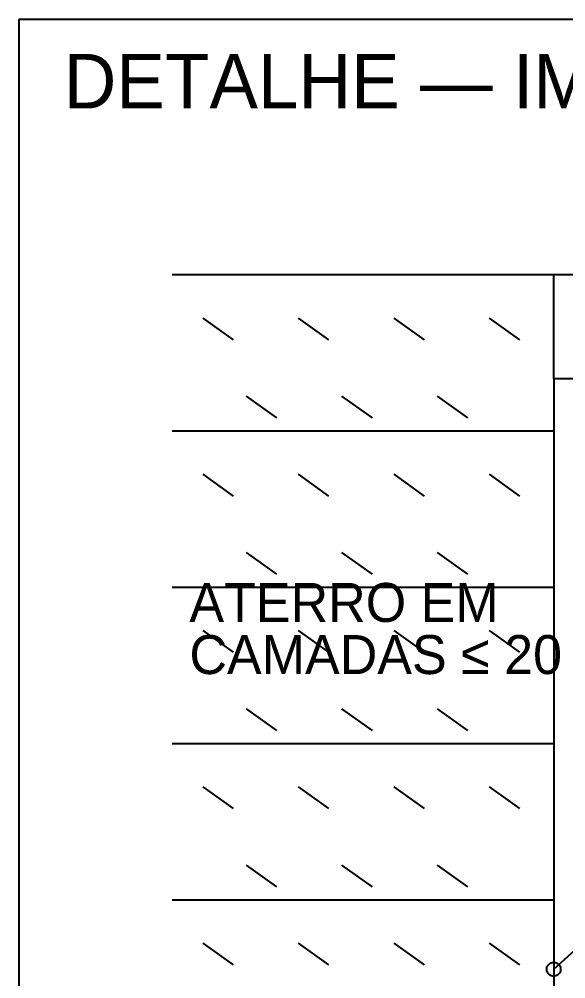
# Model space of a CAD drawing. Header units: millimetres. Extents: x 0 to 3648, y 0 to 594.
# Drawn here: x 1572 to 1621.1, y 377.8 to 463.8 of the extents above; entities that cross this region are included whole.
import ezdxf

# ---------------------------------------------------------------- set-up
doc = ezdxf.new("R2010")
doc.units = ezdxf.units.MM
for name, color, linetype in [('COTAS', 4, 'CONTINUOUS'), ('EIXOS', 6, 'CONTINUOUS'), ('FORMAS', 7, 'CONTINUOUS'), ('SECUNDARIAS', 8, 'CONTINUOUS'), ('TEXTOS', 2, 'CONTINUOUS')]:
    doc.layers.add(name, color=color, linetype=linetype)

msp = doc.modelspace()

# ---------------------------------------------------------------- linework, layer by layer
at = {"layer": 'COTAS'}
for p, q in [((1619.96755, 378.63243), (1667.44852, 421.59892)), ((1619.3448, 378.63243), (1619.35006, 378.71371)), ((1619.35006, 378.55116), (1619.3448, 378.63243)), ((1619.35006, 378.71371), (1619.36609, 378.79361)), ((1619.36609, 378.47126), (1619.35006, 378.55116)), ((1619.36609, 378.79361), (1619.39213, 378.87073)), ((1619.39213, 378.87073), (1619.42819, 378.94379)), ((1619.42819, 378.94379), (1619.47351, 379.0115)), ((1619.47351, 379.0115), (1619.52734, 379.07276)), ((1619.52734, 379.07276), (1619.58844, 379.12645)), ((1619.58844, 379.12645), (1619.65605, 379.17171)), ((1619.65605, 379.17171), (1619.72917, 379.20774)), ((1619.72917, 379.20774), (1619.80629, 379.23392)), ((1619.80629, 379.23392), (1619.88617, 379.24981)), ((1619.88617, 379.24981), (1619.96755, 379.25514)), ((1619.96755, 379.25514), (1620.04868, 379.24981)), ((1620.04868, 379.24981), (1620.12881, 379.23392)), ((1620.12881, 379.23392), (1620.20593, 379.20774)), ((1620.20593, 379.20774), (1620.2788, 379.17171)), ((1620.2788, 379.17171), (1620.34665, 379.12645)), ((1620.34665, 379.12645), (1620.40775, 379.07276)), ((1620.40775, 379.07276), (1620.46159, 379.0115)), ((1620.46159, 379.0115), (1620.50691, 378.94379)), ((1620.50691, 378.94379), (1620.54297, 378.87073)), ((1620.54297, 378.87073), (1620.56901, 378.79361)), ((1620.56901, 378.79361), (1620.58504, 378.71371)), ((1620.58504, 378.55116), (1620.56901, 378.47126)), ((1620.58504, 378.71371), (1620.59029, 378.63243)), ((1620.59029, 378.63243), (1620.58504, 378.55116)), ((1619.39213, 378.39414), (1619.36609, 378.47126)), ((1619.42819, 378.32109), (1619.39213, 378.39414)), ((1619.47351, 378.25335), (1619.42819, 378.32109)), ((1619.52734, 378.19211), (1619.47351, 378.25335)), ((1619.58844, 378.1384), (1619.52734, 378.19211)), ((1619.65605, 378.09316), (1619.58844, 378.1384)), ((1619.72917, 378.05713), (1619.65605, 378.09316)), ((1619.80629, 378.03095), (1619.72917, 378.05713)), ((1619.88617, 378.01506), (1619.80629, 378.03095)), ((1619.96755, 378.00973), (1619.88617, 378.01506)), ((1620.04868, 378.01506), (1619.96755, 378.00973)), ((1620.12881, 378.03095), (1620.04868, 378.01506)), ((1620.20593, 378.05713), (1620.12881, 378.03095)), ((1620.2788, 378.09316), (1620.20593, 378.05713)), ((1620.34665, 378.1384), (1620.2788, 378.09316)), ((1620.40775, 378.19211), (1620.34665, 378.1384)), ((1620.46159, 378.25335), (1620.40775, 378.19211)), ((1620.50691, 378.32109), (1620.46159, 378.25335)), ((1620.54297, 378.39414), (1620.50691, 378.32109)), ((1620.56901, 378.47126), (1620.54297, 378.39414))]:
    msp.add_line(p, q, dxfattribs=at)
at = {"layer": 'EIXOS'}
msp.add_line((1619.96755, 431.56216), (1619.96755, 342.04864), dxfattribs=at)
at = {"layer": 'FORMAS'}
for p, q in [((1571.9998, 463.8), (1751.9998, 463.8)), ((1571.9998, 305.80001), (1571.9998, 463.8))]:
    msp.add_line(p, q, dxfattribs=at)
at = {"layer": 'SECUNDARIAS'}
for p, q in [((1585.71875, 440.9027), (1619.96755, 440.9027)), ((1619.96755, 440.9027), (1630.86473, 440.9027)), ((1619.96755, 431.56216), (1619.96755, 440.9027)), ((1588.48643, 437.01082), (1591.21079, 435.06486)), ((1597.04863, 437.01082), (1599.77299, 435.06486)), ((1605.61083, 437.01082), (1608.33494, 435.06486)), ((1614.17278, 437.01082), (1616.89714, 435.06486)), ((1630.86473, 431.56216), (1619.96755, 431.56216)), ((1592.37841, 430.00541), (1595.10276, 428.05946)), ((1600.9406, 430.00541), (1603.66496, 428.05946)), ((1609.5028, 430.00541), (1612.22691, 428.05946)), ((1585.71875, 426.89189), (1619.96755, 426.89189)), ((1588.48643, 422.99999), (1591.21079, 421.05405)), ((1597.04863, 422.99999), (1599.77299, 421.05405)), ((1605.61083, 422.99999), (1608.33494, 421.05405)), ((1614.17278, 422.99999), (1616.89714, 421.05405)), ((1592.37841, 415.9946), (1595.10276, 414.04866)), ((1600.9406, 415.9946), (1603.66496, 414.04866)), ((1609.5028, 415.9946), (1612.22691, 414.04866)), ((1585.71875, 412.88108), (1619.96755, 412.88108)), ((1588.48643, 408.98919), (1591.21079, 407.04324)), ((1597.04863, 408.98919), (1599.77299, 407.04324)), ((1605.61083, 408.98919), (1608.33494, 407.04324)), ((1614.17278, 408.98919), (1616.89714, 407.04324)), ((1592.37841, 401.98379), (1595.10276, 400.03783)), ((1600.9406, 401.98379), (1603.66496, 400.03783)), ((1609.5028, 401.98379), (1612.22691, 400.03783)), ((1585.71875, 398.87028), (1619.96755, 398.87028)), ((1588.48643, 394.97838), (1591.21079, 393.03244)), ((1597.04863, 394.97838), (1599.77299, 393.03244)), ((1605.61083, 394.97838), (1608.33494, 393.03244)), ((1614.17278, 394.97838), (1616.89714, 393.03244)), ((1592.37841, 387.97297), (1595.10276, 386.02702)), ((1600.9406, 387.97297), (1603.66496, 386.02702)), ((1609.5028, 387.97297), (1612.22691, 386.02702)), ((1585.71875, 384.85945), (1619.96755, 384.85945)), ((1588.48643, 380.96757), (1591.21079, 379.02163)), ((1597.04863, 380.96757), (1599.77299, 379.02163)), ((1605.61083, 380.96757), (1608.33494, 379.02163)), ((1614.17278, 380.96757), (1616.89714, 379.02163))]:
    msp.add_line(p, q, dxfattribs=at)

# ---------------------------------------------------------------- texts
at = {"layer": 'TEXTOS'}
for s, height, p in [('DETALHE — IMPERMEABILIZAÇÃO E DRENAGEM', 4.88827, (1575.99995, 455.80001)), ('ATERRO EM', 3.49162, (1587.27574, 409.76757)), ('CAMADAS ≤ 20 cm', 3.49162, (1587.27574, 405.0973))]:
    msp.add_text(s, height=height, dxfattribs=at).set_placement(p)

doc.saveas('drawing.dxf')
